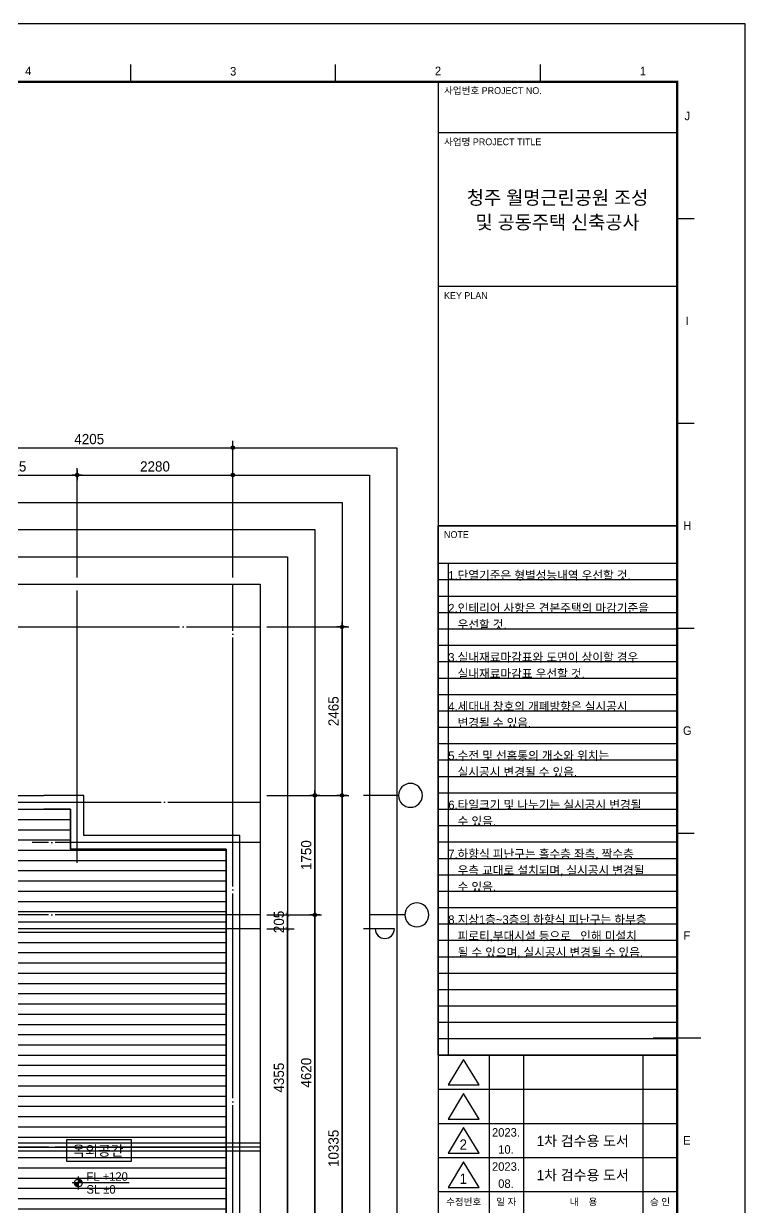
# Model space of a CAD drawing. Header units: millimetres. Extents: x -24416 to 92204, y -190080 to 23760.
# Drawn here: x 31482 to 42050, y -148009 to -130680 of the extents above; entities that cross this region are included whole.
import ezdxf
from ezdxf.enums import TextEntityAlignment as Align

# ---------------------------------------------------------------- set-up
doc = ezdxf.new("R2010")
doc.units = ezdxf.units.MM
doc.header["$LTSCALE"] = 50
doc.linetypes.add('AUDIT_D_220706163347-0', pattern=[0])
doc.linetypes.add('CEN', pattern=[62, 60, -1, 0, -1])
doc.layers.get('defpoints').update_dxf_attribs({"color": 139})
for name, color, linetype in [('A-레벨', 7, 'AUDIT_D_220706163347-0'), ('A-창호부호', 4, 'Continuous'), ('A-치수', 7, 'AUDIT_D_220706163347-0'), ('AA-BORD-FORM', 7, 'Continuous'), ('AA-BORD-TEXT', 3, 'Continuous'), ('AA-XXXX-DIMS', 7, 'Continuous'), ('AA-XXXX-TEXT', 3, 'Continuous'), ('CEN_CON', 1, 'CEN'), ('CEN_WALL', 12, 'CEN'), ('DIM', 7, 'AUDIT_D_220706163347-0'), ('ELE3_CON', 7, 'Continuous'), ('HAT', 5, 'Continuous'), ('sheet-안양진흥$0$AA-BORD-TEXT', 3, 'Continuous'), ('실명', 3, 'AUDIT_D_220706163347-0'), ('실명박스', 7, 'AUDIT_D_220706163347-0')]:
    doc.layers.add(name, color=color, linetype=linetype)
doc.layers.add('MC', color=135, linetype='Continuous', plot=False)
doc.styles.add('HAUD01', font='Dotum.ttf')
doc.styles.add('sheet-안양진흥$0$HAUD01', font='Dotum.ttf')
doc.styles.add('맑은고딕', font='malgun.ttf', dxfattribs={"width": 0.9})
doc.dimstyles.new('DIM-50', dxfattribs={"dimscale": 50, "dimtxt": 3, "dimasz": 1, "dimexe": 2, "dimexo": 2, "dimgap": 1, "dimtad": 1, "dimdec": 0, "dimzin": 0, "dimdsep": 46, "dimtxsty": '맑은고딕', "dimblk1": 'DIMDOT', "dimblk2": 'DIMDOT', "dimsah": 1, "dimcen": 0.09, "dimdle": 2, "dimclrd": 7, "dimclre": 7, "dimclrt": 3, "dimadec": 0, "dimazin": 0, "dimtfac": 1, "dimtdec": 0, "dimtix": 1, "dimtmove": 2, "dimatfit": 3, "dimldrblk": 'DIMDOT', "dimfxl": 1, "dimtolj": 1, "dimtzin": 0, "dimarcsym": 0})
doc.dimstyles.new('MCDIM-50', dxfattribs={"dimscale": 50, "dimtxt": 3, "dimasz": 1, "dimexe": 2, "dimexo": 2, "dimgap": 1, "dimtad": 1, "dimdec": 0, "dimzin": 0, "dimdsep": 46, "dimtxsty": '맑은고딕', "dimblk1": 'ARCHTICK', "dimblk2": 'ARCHTICK', "dimsah": 1, "dimcen": 0.09, "dimdle": 2, "dimclrd": 7, "dimclre": 7, "dimclrt": 3, "dimadec": 0, "dimazin": 0, "dimtfac": 1, "dimtdec": 0, "dimtix": 1, "dimtmove": 2, "dimatfit": 3, "dimldrblk": 'ARCHTICK', "dimfxl": 1, "dimtolj": 1, "dimtzin": 0, "dimarcsym": 0})

# ---------------------------------------------------------------- blocks, each defined once
blk = doc.blocks.new('U-131A(기본)', base_point=(-95321, -158830))
at = {"layer": 'HAT', "ltscale": 100}
h = blk.add_hatch(dxfattribs=at)
h.set_pattern_fill('_USER', color=8, scale=150, pattern_type=0)
h.set_pattern_definition([(360, (-80690.76, -158830.46), (0, 150), [])])
h.paths.add_polyline_path([(-69806, -151785), (-69271, -151785), (-69271, -150600), (-69806, -150600), (-69806, -148695), (-68236, -148695), (-68236, -149285), (-65956, -149285), (-65956, -158630), (-69806, -158630)])
at = {"layer": 'CEN_CON'}
for p, q in [((-68136, -149484), (-68136, -148195)), ((-65856, -159130), (-65856, -148195)), ((-69906, -148595), (-65456, -148595)), ((-65456, -149185), (-68795, -149185))]:
    blk.add_line(p, q, dxfattribs=at)
at = {"layer": 'CEN_WALL'}
for p, q in [((-65456, -150245), (-74716, -150245)), ((-65456, -153645), (-76376, -153645))]:
    blk.add_line(p, q, dxfattribs=at)
at = {"layer": 'ELE3_CON'}
for p, q in [((-69806, -148495), (-68626, -148495)), ((-68036, -148495), (-68626, -148495)), ((-68036, -149085), (-68036, -148495)), ((-69806, -148695), (-68626, -148695)), ((-68236, -148695), (-68626, -148695)), ((-68236, -149285), (-68236, -148695)), ((-65756, -149085), (-68036, -149085)), ((-65756, -158830), (-65756, -149085)), ((-65956, -149285), (-68236, -149285)), ((-65956, -158630), (-65956, -149285))]:
    blk.add_line(p, q, dxfattribs=at)
at = {"layer": 'HAT', "color": 8, "ltscale": 100}
blk.add_lwpolyline([(-69806, -151785), (-69271, -151785), (-69271, -150600), (-69806, -150600), (-69806, -148695), (-68236, -148695), (-68236, -149285), (-65956, -149285), (-65956, -158630), (-69806, -158630)], close=True, dxfattribs=at)
at = {"layer": 'MC'}
for p, q in [((-65456, -150450), (-74716, -150450)), ((-65456, -153705), (-80691, -153705)), ((-65456, -153585), (-76456, -153585))]:
    blk.add_line(p, q, dxfattribs=at)
blk = doc.blocks.new('note')
at = {"layer": 'defpoints'}
blk.add_lwpolyline([(-2800, 6200), (0, 6200), (0, 0), (-2800, 0)], close=True, dxfattribs=at)
at = {"layer": 'AA-XXXX-TEXT', "style": 'HAUD01'}
for s, p in [('1.단열기준은 형별성능내역 우선할 것.', (-2680, 5568)), ('2.인테리어 사항은 견본주택의 마감기준을 ', (-2680, 5184)), ('   우선할 것.', (-2680, 4992)), ('3.실내재료마감표와 도면이 상이할 경우', (-2680, 4608)), ('   실내재료마감표 우선할 것.', (-2680, 4416)), ('4.세대내 창호의 개폐방향은 실시공시', (-2680, 4032)), ('   변경될 수 있음.', (-2680, 3840)), ('5.수전 및 선홈통의 개소와 위치는', (-2680, 3456)), ('   실시공시 변경될 수 있음.', (-2680, 3264)), ('6.타일크기 및 나누기는 실시공시 변경될', (-2680, 2880)), ('   수 있음.', (-2680, 2688)), ('7.하향식 피난구는 홀수층 좌측, 짝수층', (-2680, 2304)), ('   우측 교대로 설치되며, 실시공시 변경될', (-2680, 2112)), ('   수 있음.', (-2680, 1920)), ('8.지상1층~3층의 하향식 피난구는 하부층 ', (-2680, 1536)), ('   피로티,부대시설 등으로   인해 미설치', (-2680, 1344)), ('   될 수 있으며, 실시공시 변경될 수 있음. ', (-2680, 1152))]:
    blk.add_text(s, height=100, dxfattribs=at).set_placement(p)
blk = doc.blocks.new('A$Cb33ca4a3')
at = {"layer": 'A-레벨'}
h = blk.add_hatch(color=256, dxfattribs=at)
h.paths.add_polyline_path([(32282, -171470), (32282, -171413), (32226, -171413, 0.414214)])
h.paths.add_polyline_path([(32282, -171357), (32282, -171413), (32338, -171413, 0.414214)])
for p, q in [((32282, -171320), (32282, -171507)), ((33029, -171413), (32192, -171413))]:
    blk.add_line(p, q, dxfattribs=at)
blk.add_circle((32282, -171413), 56.2, dxfattribs=at)
at = {"layer": 'A-레벨', "color": 4, "style": 'HAUD01'}
for s, p in [('FL +120', (32402, -171381)), ('SL %%P0', (32402, -171569))]:
    blk.add_text(s, height=125, dxfattribs=at).set_placement(p)
blk = doc.blocks.new('DIMDOT')
at = {"layer": 'AA-XXXX-DIMS'}
for p, q in [((-1.5, 0), (1.5, 0)), ((0, -1.5), (0, 1.5))]:
    blk.add_line(p, q, dxfattribs=at)
for radius in [0.5, 0.25]:
    blk.add_circle((0, 0), radius, dxfattribs=at)
blk = doc.blocks.new('*D282')
at = {"layer": 'defpoints', "color": 0, "transparency": 16777216}
for p in [(34945, -167488), (35745, -167488), (34945, -172108)]:
    blk.add_point(p, dxfattribs=at)
at = {"layer": 'DIM', "color": 7, "lineweight": -2, "transparency": 16777216}
for p, q in [((35045, -167488), (35845, -167488)), ((35745, -172058), (35745, -167538)), ((35045, -172108), (35845, -172108))]:
    blk.add_line(p, q, dxfattribs=at)
at = {"layer": 'DIM', "color": 7, "lineweight": -2, "transparency": 16777216, "xscale": 50, "yscale": 50, "zscale": 50}
for p, rotation in [((35745, -167488), 90), ((35745, -172108), 270)]:
    blk.add_blockref('DIMDOT', p, dxfattribs=dict(at, rotation=rotation))
at = {"layer": 'DIM', "color": 3, "transparency": 16777216, "insert": (35620, -169798), "char_height": 150, "attachment_point": 5, "rotation": 90, "style": 'HAUD01'}
blk.add_mtext('\\A1;4620', dxfattribs=at)
blk = doc.blocks.new('*D283')
at = {"layer": 'defpoints', "color": 0, "transparency": 16777216}
for p in [(34945, -165738), (35745, -165738), (34945, -167488)]:
    blk.add_point(p, dxfattribs=at)
at = {"layer": 'DIM', "color": 7, "lineweight": -2, "transparency": 16777216}
for p, q in [((35045, -165738), (35845, -165738)), ((35745, -167438), (35745, -165788)), ((35045, -167488), (35845, -167488))]:
    blk.add_line(p, q, dxfattribs=at)
at = {"layer": 'DIM', "color": 7, "lineweight": -2, "transparency": 16777216, "xscale": 50, "yscale": 50, "zscale": 50}
for p, rotation in [((35745, -165738), 90), ((35745, -167488), 270)]:
    blk.add_blockref('DIMDOT', p, dxfattribs=dict(at, rotation=rotation))
at = {"layer": 'DIM', "color": 3, "transparency": 16777216, "insert": (35620, -166613), "char_height": 150, "attachment_point": 5, "rotation": 90, "style": 'HAUD01'}
blk.add_mtext('\\A1;1750', dxfattribs=at)
blk = doc.blocks.new('*D284')
at = {"layer": 'defpoints', "color": 0, "transparency": 16777216}
for p in [(34945, -163273), (36145, -163273), (34945, -165738)]:
    blk.add_point(p, dxfattribs=at)
at = {"layer": 'DIM', "color": 7, "lineweight": -2, "transparency": 16777216}
for p, q in [((35045, -163273), (36245, -163273)), ((36145, -165688), (36145, -163323)), ((35045, -165738), (36245, -165738))]:
    blk.add_line(p, q, dxfattribs=at)
at = {"layer": 'DIM', "color": 7, "lineweight": -2, "transparency": 16777216, "xscale": 50, "yscale": 50, "zscale": 50}
for p, rotation in [((36145, -163273), 90), ((36145, -165738), 270)]:
    blk.add_blockref('DIMDOT', p, dxfattribs=dict(at, rotation=rotation))
at = {"layer": 'DIM', "color": 3, "transparency": 16777216, "insert": (36020, -164506), "char_height": 150, "attachment_point": 5, "rotation": 90, "style": 'HAUD01'}
blk.add_mtext('\\A1;2465', dxfattribs=at)
blk = doc.blocks.new('*D285')
at = {"layer": 'defpoints', "color": 0, "transparency": 16777216}
for p in [(34945, -165738), (36145, -165738), (34945, -176073)]:
    blk.add_point(p, dxfattribs=at)
at = {"layer": 'DIM', "color": 7, "lineweight": -2, "transparency": 16777216}
for p, q in [((35045, -165738), (36245, -165738)), ((36145, -176023), (36145, -165788)), ((35045, -176073), (36245, -176073))]:
    blk.add_line(p, q, dxfattribs=at)
at = {"layer": 'DIM', "color": 7, "lineweight": -2, "transparency": 16777216, "xscale": 50, "yscale": 50, "zscale": 50}
for p, rotation in [((36145, -165738), 90), ((36145, -176073), 270)]:
    blk.add_blockref('DIMDOT', p, dxfattribs=dict(at, rotation=rotation))
at = {"layer": 'DIM', "color": 3, "transparency": 16777216, "insert": (36020, -170906), "char_height": 150, "attachment_point": 5, "rotation": 90, "style": 'HAUD01'}
blk.add_mtext('\\A1;10335', dxfattribs=at)
blk = doc.blocks.new('_ArchTick')
at = {"color": 0, "linetype": 'ByBlock', "const_width": 0.15}
blk.add_lwpolyline([(-0.5, -0.5), (0.5, 0.5)], dxfattribs=at)
blk = doc.blocks.new('*D290')
at = {"layer": 'defpoints', "color": 0, "linetype": 'ByBlock', "transparency": 16777216}
for p in [(34945, -167693), (35345, -167693), (34945, -172048)]:
    blk.add_point(p, dxfattribs=at)
at = {"layer": 'DIM', "color": 7, "linetype": 'ByBlock', "lineweight": -2, "transparency": 16777216}
for p, q in [((35045, -167693), (35445, -167693)), ((35345, -172148), (35345, -167593)), ((35045, -172048), (35445, -172048))]:
    blk.add_line(p, q, dxfattribs=at)
at = {"layer": 'DIM', "color": 7, "linetype": 'ByBlock', "lineweight": -2, "transparency": 16777216, "xscale": 50, "yscale": 50, "zscale": 50}
for p, rotation in [((35345, -167693), 90), ((35345, -172048), 270)]:
    blk.add_blockref('_ArchTick', p, dxfattribs=dict(at, rotation=rotation))
at = {"layer": 'DIM', "color": 3, "linetype": 'ByBlock', "transparency": 16777216, "insert": (35220, -169871), "char_height": 150, "attachment_point": 5, "rotation": 90, "style": 'HAUD01'}
blk.add_mtext('\\A1;4355', dxfattribs=at)
blk = doc.blocks.new('*D291')
at = {"layer": 'defpoints', "color": 0, "linetype": 'ByBlock', "transparency": 16777216}
for p in [(34945, -167488), (35345, -167488), (34945, -167693)]:
    blk.add_point(p, dxfattribs=at)
at = {"layer": 'DIM', "color": 7, "linetype": 'ByBlock', "lineweight": -2, "transparency": 16777216}
for p, q in [((35045, -167488), (35445, -167488)), ((35345, -167488), (35345, -167438)), ((35345, -167693), (35345, -167488)), ((35045, -167693), (35445, -167693)), ((35345, -167693), (35345, -167743))]:
    blk.add_line(p, q, dxfattribs=at)
at = {"layer": 'DIM', "color": 7, "linetype": 'ByBlock', "lineweight": -2, "transparency": 16777216, "xscale": 50, "yscale": 50, "zscale": 50}
for p, rotation in [((35345, -167488), 270), ((35345, -167693), 90)]:
    blk.add_blockref('_ArchTick', p, dxfattribs=dict(at, rotation=rotation))
at = {"layer": 'DIM', "color": 3, "linetype": 'ByBlock', "transparency": 16777216, "insert": (35220, -167591), "char_height": 150, "attachment_point": 5, "rotation": 90, "style": 'HAUD01'}
blk.add_mtext('\\A1;205', dxfattribs=at)
blk = doc.blocks.new('중심')
at = {"layer": 'DIM'}
blk.add_line((-350, 0), (0, 0), dxfattribs=at)
blk.add_circle((-470, 0), 120, dxfattribs=at)
blk = doc.blocks.new('*D329')
at = {"layer": 'defpoints', "color": 0, "transparency": 16777216}
for p in [(32265, -161048), (30340, -162648), (32265, -162648)]:
    blk.add_point(p, dxfattribs=at)
at = {"layer": 'DIM', "color": 7, "lineweight": -2, "transparency": 16777216}
for p, q in [((30340, -162548), (30340, -160948)), ((32265, -162548), (32265, -160948)), ((30390, -161048), (32215, -161048))]:
    blk.add_line(p, q, dxfattribs=at)
at = {"layer": 'DIM', "color": 7, "lineweight": -2, "transparency": 16777216, "xscale": 50, "yscale": 50, "zscale": 50, "rotation": 180}
blk.add_blockref('DIMDOT', (30340, -161048), dxfattribs=at)
at = {"layer": 'DIM', "color": 7, "lineweight": -2, "transparency": 16777216, "xscale": 50, "yscale": 50, "zscale": 50}
blk.add_blockref('DIMDOT', (32265, -161048), dxfattribs=at)
at = {"layer": 'DIM', "color": 3, "transparency": 16777216, "insert": (31302, -160923), "char_height": 150, "attachment_point": 5, "style": 'HAUD01'}
blk.add_mtext('\\A1;1925', dxfattribs=at)
blk = doc.blocks.new('*D330')
at = {"layer": 'defpoints', "color": 0, "transparency": 16777216}
for p in [(34545, -161048), (32265, -162648), (34545, -162648)]:
    blk.add_point(p, dxfattribs=at)
at = {"layer": 'DIM', "color": 7, "lineweight": -2, "transparency": 16777216}
for p, q in [((32265, -162548), (32265, -160948)), ((34545, -162548), (34545, -160948)), ((32315, -161048), (34495, -161048))]:
    blk.add_line(p, q, dxfattribs=at)
at = {"layer": 'DIM', "color": 7, "lineweight": -2, "transparency": 16777216, "xscale": 50, "yscale": 50, "zscale": 50, "rotation": 180}
blk.add_blockref('DIMDOT', (32265, -161048), dxfattribs=at)
at = {"layer": 'DIM', "color": 7, "lineweight": -2, "transparency": 16777216, "xscale": 50, "yscale": 50, "zscale": 50}
blk.add_blockref('DIMDOT', (34545, -161048), dxfattribs=at)
at = {"layer": 'DIM', "color": 3, "transparency": 16777216, "insert": (33405, -160923), "char_height": 150, "attachment_point": 5, "style": 'HAUD01'}
blk.add_mtext('\\A1;2280', dxfattribs=at)
blk = doc.blocks.new('*D331')
at = {"layer": 'defpoints', "color": 0, "transparency": 16777216}
for p in [(34545, -160648), (30340, -162648), (34545, -162648)]:
    blk.add_point(p, dxfattribs=at)
at = {"layer": 'DIM', "color": 7, "lineweight": -2, "transparency": 16777216}
for p, q in [((30340, -162548), (30340, -160548)), ((34545, -162548), (34545, -160548)), ((30390, -160648), (34495, -160648))]:
    blk.add_line(p, q, dxfattribs=at)
at = {"layer": 'DIM', "color": 7, "lineweight": -2, "transparency": 16777216, "xscale": 50, "yscale": 50, "zscale": 50, "rotation": 180}
blk.add_blockref('DIMDOT', (30340, -160648), dxfattribs=at)
at = {"layer": 'DIM', "color": 7, "lineweight": -2, "transparency": 16777216, "xscale": 50, "yscale": 50, "zscale": 50}
blk.add_blockref('DIMDOT', (34545, -160648), dxfattribs=at)
at = {"layer": 'DIM', "color": 3, "transparency": 16777216, "insert": (32442, -160523), "char_height": 150, "attachment_point": 5, "style": 'HAUD01'}
blk.add_mtext('\\A1;4205', dxfattribs=at)
blk = doc.blocks.new('XR-FORM 청주월명')
at = {"layer": 'AA-BORD-FORM', "color": 2}
for p, q in [((661, 577), (661, 582)), ((721, 577), (721, 582)), ((781, 577), (781, 582)), ((751, 577), (751, 17)), ((821, 537), (826, 537)), ((821, 477), (826, 477)), ((821, 417), (826, 417)), ((821, 357), (826, 357)), ((814, 297), (828, 297))]:
    blk.add_line(p, q, dxfattribs=at)
at = {"layer": 'AA-BORD-FORM', "color": 3}
for p, q in [((821, 562), (751, 562)), ((821, 517), (751, 517)), ((821, 447), (751, 447)), ((751, 292), (821, 292)), ((766, 292), (766, 282)), ((776, 292), (776, 282)), ((811, 292), (811, 282)), ((751, 282), (821, 282)), ((766, 282), (766, 272)), ((776, 282), (776, 272)), ((811, 282), (811, 272)), ((751, 272), (821, 272)), ((766, 272), (766, 262)), ((776, 272), (776, 262)), ((811, 272), (811, 262)), ((751, 262), (821, 262)), ((766, 262), (766, 252)), ((776, 262), (776, 252)), ((811, 262), (811, 252)), ((751, 252), (821, 252)), ((766, 252), (766, 242)), ((776, 252), (776, 242)), ((811, 252), (811, 242))]:
    blk.add_line(p, q, dxfattribs=at)
at = {"layer": 'AA-BORD-FORM', "color": 1}
blk.add_lwpolyline([(0, 0), (841, 0), (841, 594), (0, 594)], close=True, dxfattribs=at)
at = {"layer": 'AA-BORD-FORM', "color": 2, "const_width": 0.682}
blk.add_lwpolyline([(21, 17), (21, 577), (821, 577), (821, 17)], close=True, dxfattribs=at)
at = {"layer": 'AA-BORD-FORM', "color": 7}
for points in [[(763, 283.24), (758.5, 290.74), (754, 283.24)], [(763, 273.24), (758.5, 280.74), (754, 273.24)], [(763, 263.24), (758.5, 270.74), (754, 263.24)], [(763, 253.24), (758.5, 260.74), (754, 253.24)], [(763, 253.24), (758.5, 260.74), (754, 253.24)]]:
    blk.add_lwpolyline(points, close=True, dxfattribs=at)
at = {"layer": 'defpoints'}
for p, q in [((751, 436), (821, 436)), ((754, 436), (754, 292)), ((751, 431.2), (821, 431.2)), ((751, 426.4), (821, 426.4)), ((751, 421.6), (821, 421.6)), ((751, 416.8), (821, 416.8)), ((751, 412), (821, 412)), ((751, 407.2), (821, 407.2)), ((751, 402.4), (821, 402.4)), ((751, 397.6), (821, 397.6)), ((751, 392.8), (821, 392.8)), ((751, 388), (821, 388)), ((751, 383.2), (821, 383.2)), ((751, 378.4), (821, 378.4)), ((751, 373.6), (821, 373.6)), ((751, 368.8), (821, 368.8)), ((751, 364), (821, 364)), ((751, 359.2), (821, 359.2)), ((751, 354.4), (821, 354.4)), ((751, 349.6), (821, 349.6)), ((751, 344.8), (821, 344.8)), ((751, 340), (821, 340)), ((751, 335.2), (821, 335.2)), ((751, 330.4), (821, 330.4)), ((751, 325.6), (821, 325.6)), ((751, 320.8), (821, 320.8)), ((751, 316), (821, 316)), ((751, 311.2), (821, 311.2)), ((751, 306.4), (821, 306.4)), ((751, 301.6), (821, 301.6)), ((751, 296.8), (821, 296.8))]:
    blk.add_line(p, q, dxfattribs=at)
at = {"layer": 'AA-BORD-TEXT', "color": 7, "style": 'HAUD01'}
for s, p in [('4', (631, 580.19)), ('3', (691, 580.06)), ('2', (751, 580.16)), ('1', (811, 580.12)), ('J', (824, 567)), ('I', (824, 507)), ('H', (824, 447)), ('G', (824, 387)), ('F', (823.89, 327)), ('E', (823.89, 267))]:
    blk.add_text(s, height=2.5, dxfattribs=at).set_placement(p, align=Align.MIDDLE_CENTER)
at = {"layer": 'AA-BORD-TEXT', "color": 3, "style": 'HAUD01'}
for s, p in [('사업번호 PROJECT NO.', (752.75, 573.4)), ('사업명 PROJECT TITLE', (752.75, 558.4)), ('KEY PLAN', (752.75, 513.4)), ('NOTE', (752.75, 443.4))]:
    blk.add_text(s, height=2, rotation=360, dxfattribs=at).set_placement(p)
for s, height, rotation, p in [('청주 월명근린공원 조성', 4, 360, (786, 543.05)), ('및 공동주택 신축공사', 4, 0, (786, 535.85)), ('수정번호', 2, 360, (758.5, 249)), ('일 자', 2, 360, (770.98, 249)), ('내    용', 2, 360, (793.62, 249)), ('승 인', 2, 360, (816.02, 249))]:
    blk.add_text(s, height=height, rotation=rotation, dxfattribs=at).set_placement(p, align=Align.MIDDLE_CENTER)
at = {"layer": 'sheet-안양진흥$0$AA-BORD-TEXT', "style": 'sheet-안양진흥$0$HAUD01'}
for s, height, p in [('2023.', 2.5, (770.89, 269.35)), ('2', 3, (758.39, 265.79)), ('1차 검수용 도서', 3, (793.39, 266.85)), ('10.', 2.5, (770.89, 264.35)), ('2023.', 2.5, (770.89, 259.35)), ('1', 3, (758.39, 255.79)), ('1차 검수용 도서', 3, (793.39, 256.85)), ('08.', 2.5, (770.89, 254.35))]:
    blk.add_text(s, height=height, dxfattribs=at).set_placement(p, align=Align.MIDDLE_CENTER)
blk = doc.blocks.new('DIM-1108')
at = {"layer": 'DIM'}
blk.add_lwpolyline([(36629.9, -167693.2, 1), (36909.9, -167693.2), (36459.9, -167693.2)], format="xyb", dxfattribs=at)
at = {"layer": 'A-치수', "xscale": -1.458333333333333, "yscale": 1.458333333333333, "zscale": 1.458333333333333}
for p in [(36459.9, -165738.2), (36554.9, -167488.2)]:
    blk.add_blockref('중심', p, dxfattribs=at)
at = {"layer": 'DIM'}
for base, p1, p2, picture, middle in [((34544.9, -160648.2), (30339.9, -162648.2), (34544.9, -162648.2), '*D331', (32442.4, -160523.1)), ((32264.9, -161048.2), (30339.9, -162648.2), (32264.9, -162648.2), '*D329', (31302.4, -160923.1)), ((34544.9, -161048.2), (32264.9, -162648.2), (34544.9, -162648.2), '*D330', (33404.9, -160923.1))]:
    dim = blk.add_linear_dim(base=base, p1=p1, p2=p2, dimstyle='DIM-50', override={"dimscale": 50, "dimtxsty": 'HAUD01'}, dxfattribs=at)
    dim.commit()
    dim.dimension.update_dxf_attribs({"geometry": picture, "text_midpoint": middle})
for base, p1, p2, override, picture, middle in [((36144.9, -163273.2), (34944.9, -165738.2), (34944.9, -163273.2), {"dimtxsty": 'HAUD01'}, '*D284', (36019.8, -164505.7)), ((35744.9, -165738.2), (34944.9, -167488.2), (34944.9, -165738.2), {"dimscale": 50, "dimtxsty": 'HAUD01'}, '*D283', (35619.8, -166613.2)), ((36144.9, -165738.2), (34944.9, -176073.2), (34944.9, -165738.2), {"dimscale": 50, "dimtxsty": 'HAUD01'}, '*D285', (36019.8, -170905.7)), ((35744.9, -167488.2), (34944.9, -172108.2), (34944.9, -167488.2), {"dimscale": 50, "dimtxsty": 'HAUD01'}, '*D282', (35619.8, -169798.2))]:
    dim = blk.add_linear_dim(base=base, p1=p1, p2=p2, angle=270, dimstyle='DIM-50', override=override, dxfattribs=at)
    dim.commit()
    dim.dimension.update_dxf_attribs({"geometry": picture, "text_midpoint": middle})
at = {"layer": 'DIM', "linetype": 'ByBlock'}
for base, p1, p2, picture, middle in [((35344.9, -167488.2), (34944.9, -167693.2), (34944.9, -167488.2), '*D291', (35219.8, -167590.7)), ((35344.9, -167693.2), (34944.9, -172048.2), (34944.9, -167693.2), '*D290', (35219.8, -169870.7))]:
    dim = blk.add_linear_dim(base=base, p1=p1, p2=p2, angle=270, dimstyle='MCDIM-50', override={"dimtxsty": 'HAUD01'}, dxfattribs=at)
    dim.commit()
    dim.dimension.update_dxf_attribs({"geometry": picture, "text_midpoint": middle})

msp = doc.modelspace()

# ---------------------------------------------------------------- linework, layer by layer
at = {"layer": 'CEN_CON'}
for p, q in [((32265, -141978), (32265, -138888)), ((34545, -142668), (34545, -138888)), ((24565, -139513), (34945, -139513))]:
    msp.add_line(p, q, dxfattribs=at)
at = {"layer": 'defpoints'}
for points in [[(1429, -136888), (36945, -136888), (36945, -154613), (1429, -154613)], [(1829, -137288), (36545, -137288), (36545, -154213), (1829, -154213)], [(2229, -137688), (36145, -137688), (36145, -153813), (2229, -153813)], [(2629, -138088), (35745, -138088), (35745, -153413), (2629, -153413)], [(3029, -138488), (35345, -138488), (35345, -153013), (3029, -153013)], [(3429, -138888), (34945, -138888), (34945, -152613), (3429, -152613)]]:
    msp.add_lwpolyline(points, close=True, dxfattribs=at)
at = {"layer": '실명박스'}
msp.add_lwpolyline([(32108, -147023), (32108, -147336), (33060, -147336), (33060, -147023)], close=True, dxfattribs=at)

# ---------------------------------------------------------------- block references
for name, p in [('DIM-1108', (0, 23760)), ('U-131A(기본)', (5080, -152313))]:
    msp.add_blockref(name, p)
for name, p, xscale, yscale, zscale in [('XR-FORM 청주월명', (0, -160380), 50, 50, 50), ('note', (41050, -145780), 1.25, 1.25, 1.25)]:
    msp.add_blockref(name, p, dxfattribs=dict(xscale=xscale, yscale=yscale, zscale=zscale))
at = {"layer": 'A-창호부호'}
msp.add_blockref('A$Cb33ca4a3', (0, 23760), dxfattribs=at)

# ---------------------------------------------------------------- texts
at = {"layer": '실명', "style": 'HAUD01'}
msp.add_text('옥외공간', height=150, dxfattribs=at).set_placement((32569, -147178), align=Align.MIDDLE)

doc.saveas('drawing.dxf')
